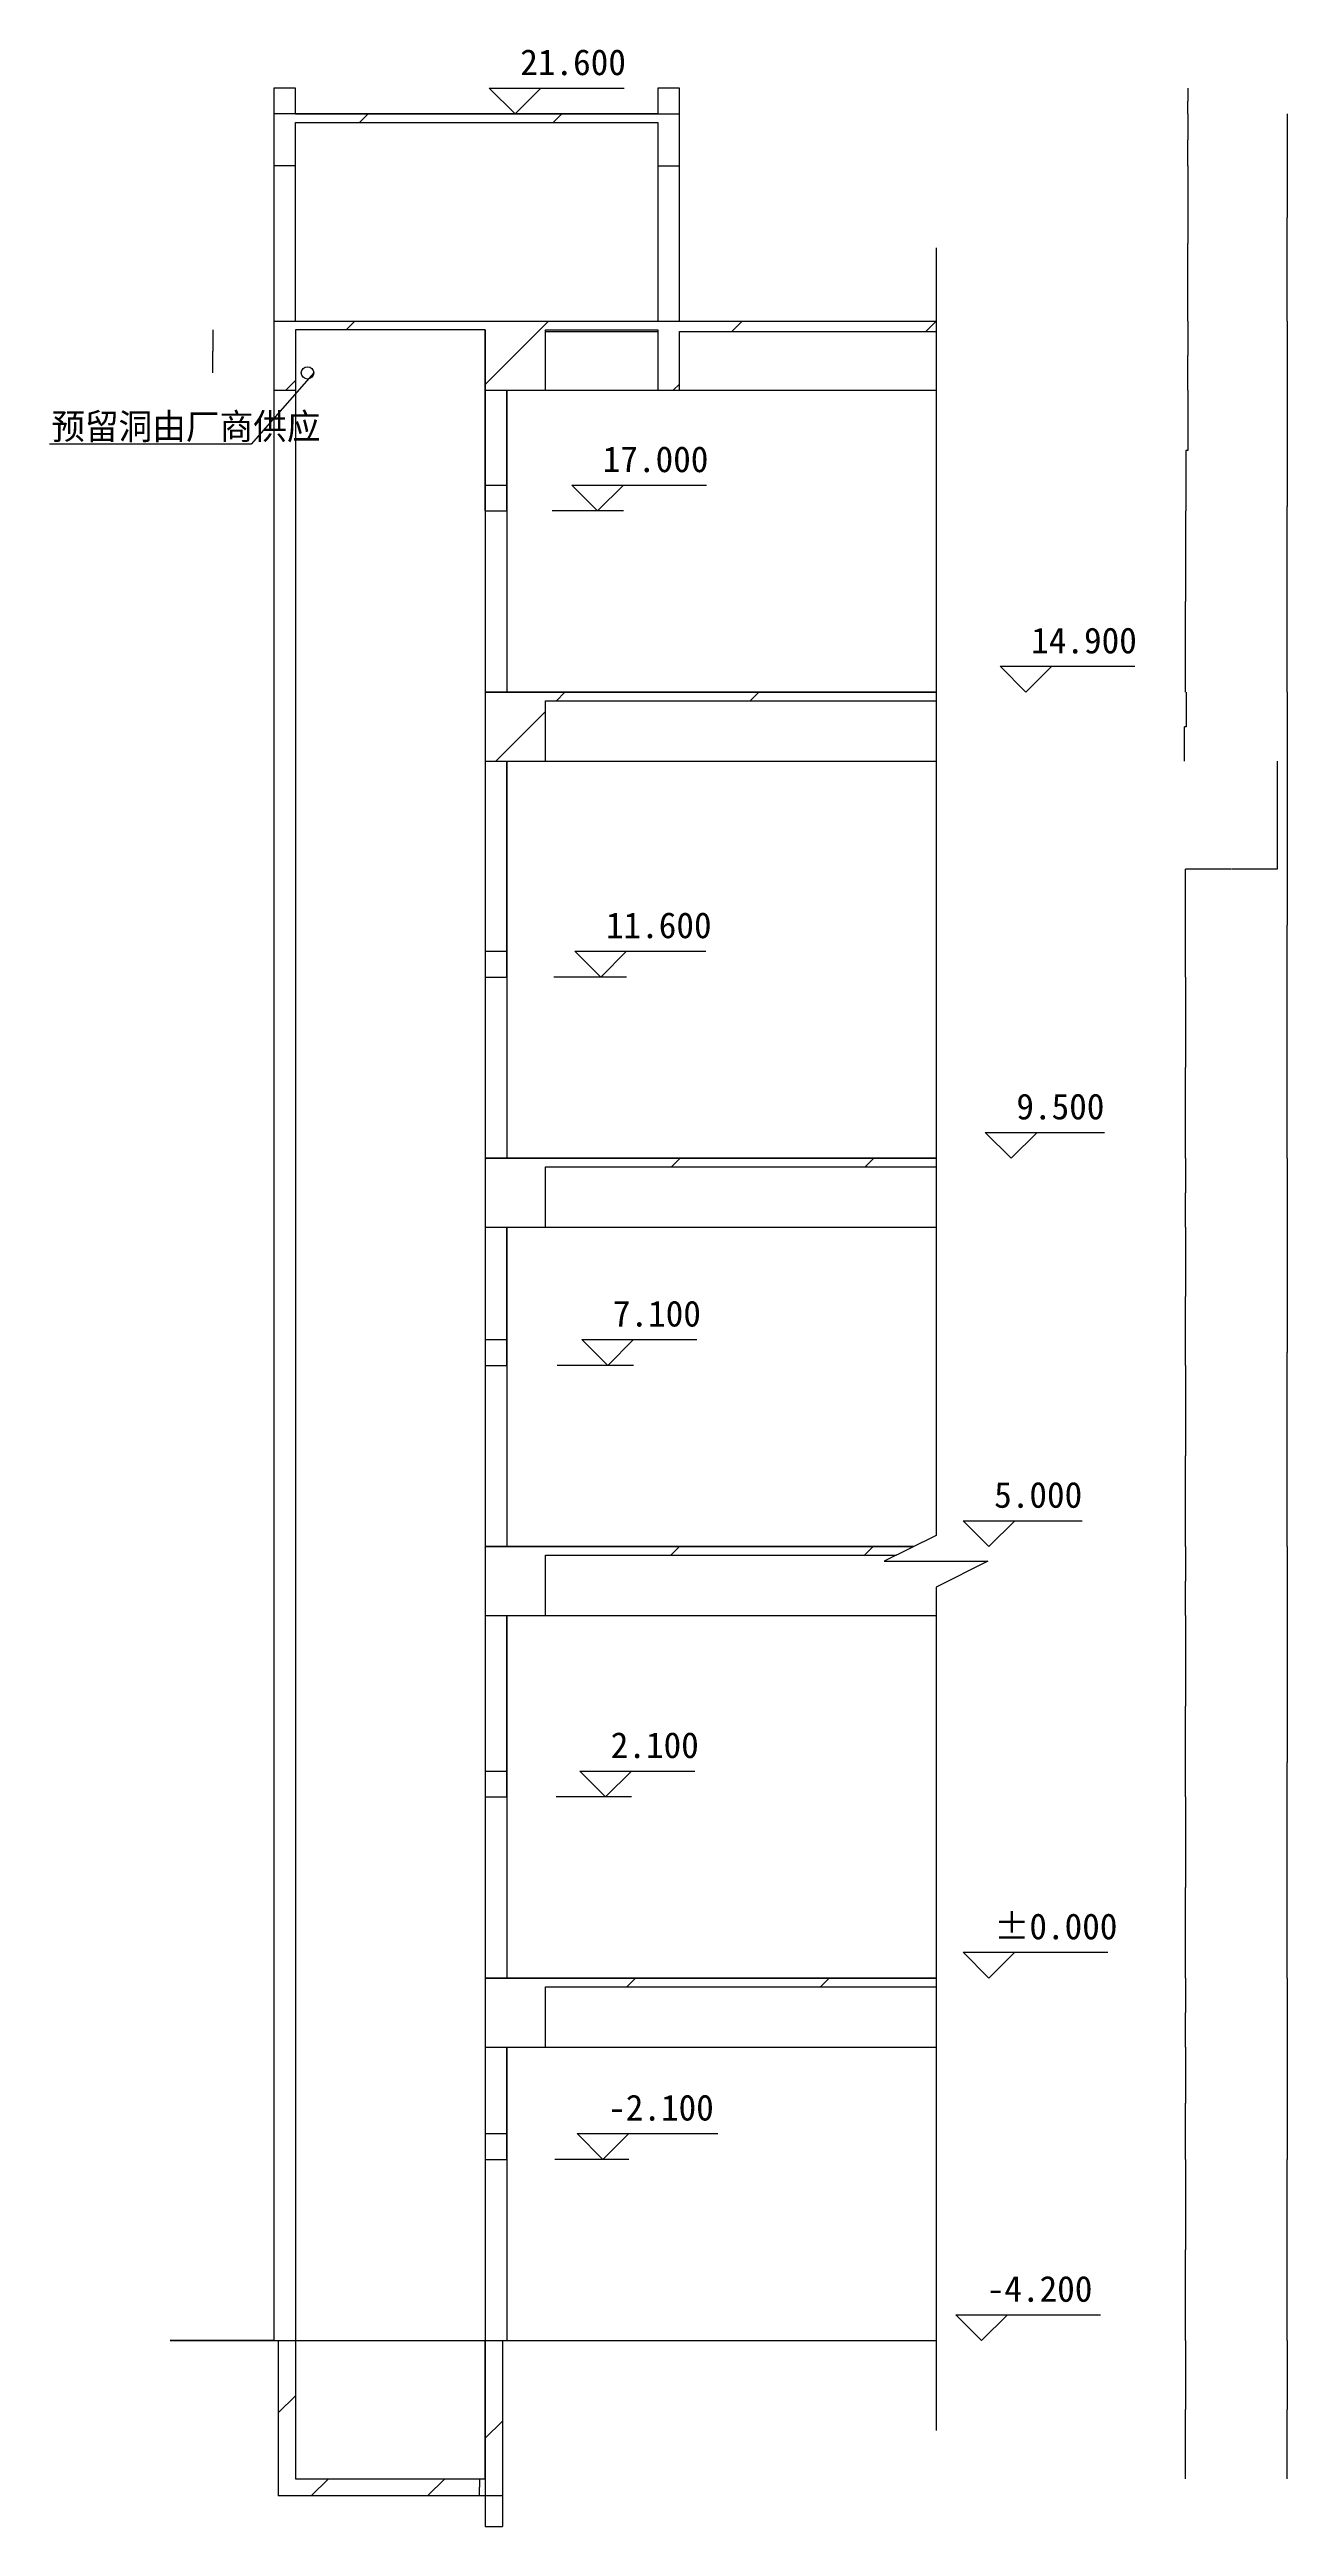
# Model space of a CAD drawing. Header units: metres. Extents: x -2299 to 12047, y -6354 to 22347.
import ezdxf

# ---------------------------------------------------------------- set-up
doc = ezdxf.new("R2010")
doc.units = ezdxf.units.M
for name, color, linetype in [('AXIS', 3, 'Continuous'), ('PUB_DIM', 3, 'Continuous'), ('STAIR', 2, 'Continuous'), ('WALL', 255, 'Continuous')]:
    doc.layers.add(name, color=color, linetype=linetype)
doc.dimstyles.get("Standard").update_dxf_attribs({"dimtxt": 2.5, "dimasz": 2.5, "dimexe": 1.25, "dimexo": 0.625, "dimtad": 1, "dimcen": 2.5, "dimazin": 3, "dimtfac": 1, "dimtmove": 0, "dimatfit": 3})
pattern_1 = [(45, (0, 0), (-1122.53, 1122.53), [])]
pattern_2 = [(45, (0, 0), (-673.52, 673.52), [])]

# ---------------------------------------------------------------- blocks, each defined once
blk = doc.blocks.new('*D1')
for p, q in [((10892.97, 21900), (10892.97, 21750)), ((10892.72, 21750), (10892.47, 21750)), ((10892.97, 21600), (10892.97, 21750)), ((10892.97, 21750), (10892.97, 21750)), ((10893.22, 21750), (10893.47, 21750))]:
    blk.add_line(p, q)
at = {"layer": 'Defpoints'}
for p in [(10892.97, 21900), (10892.97, 21750), (10892.97, 21600)]:
    blk.add_point(p, dxfattribs=at)
at = {"layer": 'AXIS', "insert": (10892.97, 21751.125), "char_height": 1, "attachment_point": 5}
blk.add_mtext('0', dxfattribs=at)
blk = doc.blocks.new('*D2')
for p, q in [((10892.97, 21600), (10892.97, 21300)), ((10892.72, 21300), (10892.47, 21300)), ((10892.97, 21000), (10892.97, 21300)), ((10892.97, 21300), (10892.97, 21300)), ((10893.22, 21300), (10893.47, 21300))]:
    blk.add_line(p, q)
at = {"layer": 'Defpoints'}
for p in [(10892.97, 21600), (10892.97, 21300), (10892.97, 21000)]:
    blk.add_point(p, dxfattribs=at)
at = {"layer": 'AXIS', "insert": (10892.97, 21301.125), "char_height": 1, "attachment_point": 5}
blk.add_mtext('0', dxfattribs=at)
blk = doc.blocks.new('*D3')
for p, q in [((10892.97, 21000), (10892.97, 20100)), ((10892.72, 20100), (10892.47, 20100)), ((10892.97, 19200), (10892.97, 20100)), ((10892.97, 20100), (10892.97, 20100)), ((10893.22, 20100), (10893.47, 20100))]:
    blk.add_line(p, q)
at = {"layer": 'Defpoints'}
for p in [(10892.97, 21000), (10892.97, 20100), (10892.97, 19200)]:
    blk.add_point(p, dxfattribs=at)
at = {"layer": 'AXIS', "insert": (10892.97, 20101.125), "char_height": 1, "attachment_point": 5}
blk.add_mtext('0', dxfattribs=at)
blk = doc.blocks.new('*D4')
for p, q in [((10892.97, 19200), (10892.97, 18800)), ((10892.72, 18800), (10892.47, 18800)), ((10892.97, 18400), (10892.97, 18800)), ((10892.97, 18800), (10892.97, 18800)), ((10893.22, 18800), (10893.47, 18800))]:
    blk.add_line(p, q)
at = {"layer": 'Defpoints'}
for p in [(10892.97, 19200), (10892.97, 18800), (10892.97, 18400)]:
    blk.add_point(p, dxfattribs=at)
at = {"layer": 'AXIS', "insert": (10892.97, 18801.125), "char_height": 1, "attachment_point": 5}
blk.add_mtext('0', dxfattribs=at)
blk = doc.blocks.new('*D5')
for p, q in [((10892.97, 18400), (10892.97, 17700)), ((10879.53, 17700), (10870.84, 17700)), ((10871.09, 17000), (10871.09, 17700)), ((10893.22, 17700), (10884.53, 17700))]:
    blk.add_line(p, q)
at = {"layer": 'Defpoints'}
for p in [(10892.97, 18400), (10892.97, 17700), (10871.09, 17000)]:
    blk.add_point(p, dxfattribs=at)
at = {"layer": 'AXIS', "insert": (10882.03, 17700), "char_height": 1, "attachment_point": 5}
blk.add_mtext('21,88', dxfattribs=at)
blk = doc.blocks.new('*D6')
for p, q in [((10867.06, 17000), (10867.06, 15950)), ((10866.81, 15950), (10866.56, 15950)), ((10867.06, 14900), (10867.06, 15950)), ((10867.06, 15950), (10867.06, 15950)), ((10867.31, 15950), (10867.56, 15950))]:
    blk.add_line(p, q)
at = {"layer": 'Defpoints'}
for p in [(10867.06, 17000), (10867.06, 15950), (10867.06, 14900)]:
    blk.add_point(p, dxfattribs=at)
at = {"layer": 'AXIS', "insert": (10867.06, 15951.125), "char_height": 1, "attachment_point": 5}
blk.add_mtext('0', dxfattribs=at)
blk = doc.blocks.new('*D7')
for p, q in [((10874.04, 14900), (10874.04, 14500)), ((10861.925, 14500), (10854.56, 14500)), ((10854.81, 14100), (10854.81, 14500)), ((10874.29, 14500), (10866.925, 14500))]:
    blk.add_line(p, q)
at = {"layer": 'Defpoints'}
for p in [(10874.04, 14900), (10874.04, 14500), (10854.81, 14100)]:
    blk.add_point(p, dxfattribs=at)
at = {"layer": 'AXIS', "insert": (10864.425, 14500), "char_height": 1, "attachment_point": 5}
blk.add_mtext('19,23', dxfattribs=at)
blk = doc.blocks.new('*D8')
for p, q in [((11928.92, 14100), (11928.92, 12850)), ((11394.49, 12850), (10866.81, 12850)), ((10867.06, 11600), (10867.06, 12850)), ((11929.17, 12850), (11401.49, 12850))]:
    blk.add_line(p, q)
at = {"layer": 'Defpoints'}
for p in [(11928.92, 14100), (11928.92, 12850), (10867.06, 11600)]:
    blk.add_point(p, dxfattribs=at)
at = {"layer": 'AXIS', "insert": (11397.99, 12850), "char_height": 1, "attachment_point": 5}
blk.add_mtext('1061,86', dxfattribs=at)
blk = doc.blocks.new('*D9')
for p, q in [((10867.06, 11600), (10867.06, 10550)), ((10866.81, 10550), (10866.56, 10550)), ((10867.06, 9500), (10867.06, 10550)), ((10867.06, 10550), (10867.06, 10550)), ((10867.31, 10550), (10867.56, 10550))]:
    blk.add_line(p, q)
at = {"layer": 'Defpoints'}
for p in [(10867.06, 11600), (10867.06, 10550), (10867.06, 9500)]:
    blk.add_point(p, dxfattribs=at)
at = {"layer": 'AXIS', "insert": (10867.06, 10551.125), "char_height": 1, "attachment_point": 5}
blk.add_mtext('0', dxfattribs=at)
blk = doc.blocks.new('*D10')
for p, q in [((10867.06, 9500), (10867.06, 9100)), ((10866.81, 9100), (10866.56, 9100)), ((10867.06, 8700), (10867.06, 9100)), ((10867.06, 9100), (10867.06, 9100)), ((10867.31, 9100), (10867.56, 9100))]:
    blk.add_line(p, q)
at = {"layer": 'Defpoints'}
for p in [(10867.06, 9500), (10867.06, 9100), (10867.06, 8700)]:
    blk.add_point(p, dxfattribs=at)
at = {"layer": 'AXIS', "insert": (10867.06, 9101.125), "char_height": 1, "attachment_point": 5}
blk.add_mtext('0', dxfattribs=at)
blk = doc.blocks.new('*D11')
for p, q in [((10867.06, 8700), (10867.06, 7900)), ((10866.81, 7900), (10866.56, 7900)), ((10867.06, 7100), (10867.06, 7900)), ((10867.06, 7900), (10867.06, 7900)), ((10867.31, 7900), (10867.56, 7900))]:
    blk.add_line(p, q)
at = {"layer": 'Defpoints'}
for p in [(10867.06, 8700), (10867.06, 7900), (10867.06, 7100)]:
    blk.add_point(p, dxfattribs=at)
at = {"layer": 'AXIS', "insert": (10867.06, 7901.125), "char_height": 1, "attachment_point": 5}
blk.add_mtext('0', dxfattribs=at)
blk = doc.blocks.new('*D12')
for p, q in [((10867.06, 7100), (10867.06, 6050)), ((10866.81, 6050), (10866.56, 6050)), ((10867.06, 5000), (10867.06, 6050)), ((10867.06, 6050), (10867.06, 6050)), ((10867.31, 6050), (10867.56, 6050))]:
    blk.add_line(p, q)
at = {"layer": 'Defpoints'}
for p in [(10867.06, 7100), (10867.06, 6050), (10867.06, 5000)]:
    blk.add_point(p, dxfattribs=at)
at = {"layer": 'AXIS', "insert": (10867.06, 6051.125), "char_height": 1, "attachment_point": 5}
blk.add_mtext('0', dxfattribs=at)
blk = doc.blocks.new('*D13')
for p, q in [((10867.06, 5000), (10867.06, 4600)), ((10866.81, 4600), (10866.56, 4600)), ((10867.06, 4200), (10867.06, 4600)), ((10867.06, 4600), (10867.06, 4600)), ((10867.31, 4600), (10867.56, 4600))]:
    blk.add_line(p, q)
at = {"layer": 'Defpoints'}
for p in [(10867.06, 5000), (10867.06, 4600), (10867.06, 4200)]:
    blk.add_point(p, dxfattribs=at)
at = {"layer": 'AXIS', "insert": (10867.06, 4601.125), "char_height": 1, "attachment_point": 5}
blk.add_mtext('0', dxfattribs=at)
blk = doc.blocks.new('*D14')
for p, q in [((10867.06, 4200), (10867.06, 3150)), ((10866.81, 3150), (10866.56, 3150)), ((10867.06, 2100), (10867.06, 3150)), ((10867.06, 3150), (10867.06, 3150)), ((10867.31, 3150), (10867.56, 3150))]:
    blk.add_line(p, q)
at = {"layer": 'Defpoints'}
for p in [(10867.06, 4200), (10867.06, 3150), (10867.06, 2100)]:
    blk.add_point(p, dxfattribs=at)
at = {"layer": 'AXIS', "insert": (10867.06, 3151.125), "char_height": 1, "attachment_point": 5}
blk.add_mtext('0', dxfattribs=at)
blk = doc.blocks.new('*D15')
for p, q in [((10867.06, 2100), (10867.06, 1050)), ((10866.81, 1050), (10866.56, 1050)), ((10867.06, 0), (10867.06, 1050)), ((10867.06, 1050), (10867.06, 1050)), ((10867.31, 1050), (10867.56, 1050))]:
    blk.add_line(p, q)
at = {"layer": 'Defpoints'}
for p in [(10867.06, 2100), (10867.06, 1050), (10867.06, 0)]:
    blk.add_point(p, dxfattribs=at)
at = {"layer": 'AXIS', "insert": (10867.06, 1051.125), "char_height": 1, "attachment_point": 5}
blk.add_mtext('0', dxfattribs=at)
blk = doc.blocks.new('*D16')
for p, q in [((10867.06, 0), (10867.06, -400)), ((10866.81, -400), (10866.56, -400)), ((10867.06, -800), (10867.06, -400)), ((10867.06, -400), (10867.06, -400)), ((10867.31, -400), (10867.56, -400))]:
    blk.add_line(p, q)
at = {"layer": 'Defpoints'}
for p in [(10867.06, 0), (10867.06, -400), (10867.06, -800)]:
    blk.add_point(p, dxfattribs=at)
at = {"layer": 'AXIS', "insert": (10867.06, -398.875), "char_height": 1, "attachment_point": 5}
blk.add_mtext('0', dxfattribs=at)
blk = doc.blocks.new('*D17')
for p, q in [((10867.06, -800), (10867.06, -1450)), ((10866.81, -1450), (10866.56, -1450)), ((10867.06, -2100), (10867.06, -1450)), ((10867.06, -1450), (10867.06, -1450)), ((10867.31, -1450), (10867.56, -1450))]:
    blk.add_line(p, q)
at = {"layer": 'Defpoints'}
for p in [(10867.06, -800), (10867.06, -1450), (10867.06, -2100)]:
    blk.add_point(p, dxfattribs=at)
at = {"layer": 'AXIS', "insert": (10867.06, -1448.875), "char_height": 1, "attachment_point": 5}
blk.add_mtext('0', dxfattribs=at)
blk = doc.blocks.new('*D18')
for p, q in [((10867.06, -2100), (10867.06, -3150)), ((10866.81, -3150), (10866.56, -3150)), ((10867.06, -4200), (10867.06, -3150)), ((10867.06, -3150), (10867.06, -3150)), ((10867.31, -3150), (10867.56, -3150))]:
    blk.add_line(p, q)
at = {"layer": 'Defpoints'}
for p in [(10867.06, -2100), (10867.06, -3150), (10867.06, -4200)]:
    blk.add_point(p, dxfattribs=at)
at = {"layer": 'AXIS', "insert": (10867.06, -3148.875), "char_height": 1, "attachment_point": 5}
blk.add_mtext('0', dxfattribs=at)
blk = doc.blocks.new('*D19')
for p, q in [((10867.06, -4200), (10867.06, -5000)), ((10866.81, -5000), (10866.56, -5000)), ((10867.06, -5800), (10867.06, -5000)), ((10867.06, -5000), (10867.06, -5000)), ((10867.31, -5000), (10867.56, -5000))]:
    blk.add_line(p, q)
at = {"layer": 'Defpoints'}
for p in [(10867.06, -4200), (10867.06, -5000), (10867.06, -5800)]:
    blk.add_point(p, dxfattribs=at)
at = {"layer": 'AXIS', "insert": (10867.06, -4998.875), "char_height": 1, "attachment_point": 5}
blk.add_mtext('0', dxfattribs=at)
blk = doc.blocks.new('*D20')
for p, q in [((12043.43, -4200), (12043.43, -5000)), ((12043.18, -5000), (12042.93, -5000)), ((12043.43, -5800), (12043.43, -5000)), ((12043.43, -5000), (12043.43, -5000)), ((12043.68, -5000), (12043.93, -5000))]:
    blk.add_line(p, q)
at = {"layer": 'Defpoints'}
for p in [(12043.43, -4200), (12043.43, -5000), (12043.43, -5800)]:
    blk.add_point(p, dxfattribs=at)
at = {"layer": 'AXIS', "insert": (12043.43, -4998.875), "char_height": 1, "attachment_point": 5}
blk.add_mtext('0', dxfattribs=at)
blk = doc.blocks.new('*D21')
for p, q in [((12043.43, 0), (12043.43, -2100)), ((12043.18, -2100), (12042.93, -2100)), ((12043.43, -4200), (12043.43, -2100)), ((12043.43, -2100), (12043.43, -2100)), ((12043.68, -2100), (12043.93, -2100))]:
    blk.add_line(p, q)
at = {"layer": 'Defpoints'}
for p in [(12043.43, 0), (12043.43, -2100), (12043.43, -4200)]:
    blk.add_point(p, dxfattribs=at)
at = {"layer": 'AXIS', "insert": (12043.43, -2098.875), "char_height": 1, "attachment_point": 5}
blk.add_mtext('0', dxfattribs=at)
blk = doc.blocks.new('*D22')
for p, q in [((12043.43, 5000), (12043.43, 2500)), ((12043.18, 2500), (12042.93, 2500)), ((12043.43, 0), (12043.43, 2500)), ((12043.43, 2500), (12043.43, 2500)), ((12043.68, 2500), (12043.93, 2500))]:
    blk.add_line(p, q)
at = {"layer": 'Defpoints'}
for p in [(12043.43, 5000), (12043.43, 2500), (12043.43, 0)]:
    blk.add_point(p, dxfattribs=at)
at = {"layer": 'AXIS', "insert": (12043.43, 2501.125), "char_height": 1, "attachment_point": 5}
blk.add_mtext('0', dxfattribs=at)
blk = doc.blocks.new('*D23')
for p, q in [((12043.43, 9500), (12043.43, 7250)), ((12043.18, 7250), (12042.93, 7250)), ((12043.43, 5000), (12043.43, 7250)), ((12043.43, 7250), (12043.43, 7250)), ((12043.68, 7250), (12043.93, 7250))]:
    blk.add_line(p, q)
at = {"layer": 'Defpoints'}
for p in [(12043.43, 9500), (12043.43, 7250), (12043.43, 5000)]:
    blk.add_point(p, dxfattribs=at)
at = {"layer": 'AXIS', "insert": (12043.43, 7251.125), "char_height": 1, "attachment_point": 5}
blk.add_mtext('0', dxfattribs=at)
blk = doc.blocks.new('*D24')
for p, q in [((12043.43, 14900), (12043.43, 12200)), ((12043.18, 12200), (12042.93, 12200)), ((12043.43, 9500), (12043.43, 12200)), ((12043.43, 12200), (12043.43, 12200)), ((12043.68, 12200), (12043.93, 12200))]:
    blk.add_line(p, q)
at = {"layer": 'Defpoints'}
for p in [(12043.43, 14900), (12043.43, 12200), (12043.43, 9500)]:
    blk.add_point(p, dxfattribs=at)
at = {"layer": 'AXIS', "insert": (12043.43, 12201.125), "char_height": 1, "attachment_point": 5}
blk.add_mtext('0', dxfattribs=at)
blk = doc.blocks.new('*D25')
for p, q in [((12043.43, 19200), (12043.43, 17050)), ((12043.18, 17050), (12042.93, 17050)), ((12043.43, 14900), (12043.43, 17050)), ((12043.43, 17050), (12043.43, 17050)), ((12043.68, 17050), (12043.93, 17050))]:
    blk.add_line(p, q)
at = {"layer": 'Defpoints'}
for p in [(12043.43, 19200), (12043.43, 17050), (12043.43, 14900)]:
    blk.add_point(p, dxfattribs=at)
at = {"layer": 'AXIS', "insert": (12043.43, 17051.125), "char_height": 1, "attachment_point": 5}
blk.add_mtext('4200~4800', dxfattribs=at)
blk = doc.blocks.new('*D26')
for p, q in [((12043.43, 21600), (12043.43, 20400)), ((12043.18, 20400), (12042.93, 20400)), ((12043.43, 19200), (12043.43, 20400)), ((12043.43, 20400), (12043.43, 20400)), ((12043.68, 20400), (12043.93, 20400))]:
    blk.add_line(p, q)
at = {"layer": 'Defpoints'}
for p in [(12043.43, 21600), (12043.43, 20400), (12043.43, 19200)]:
    blk.add_point(p, dxfattribs=at)
at = {"layer": 'AXIS', "insert": (12043.43, 20401.125), "char_height": 1, "attachment_point": 5}
blk.add_mtext('0', dxfattribs=at)
blk = doc.blocks.new('*D27')
for p, q in [((2685.03, -5900), (2684.78, -5900)), ((2685.28, -5800), (2685.28, -5900)), ((2685.28, -6000), (2685.28, -5900)), ((2685.28, -5900), (2685.28, -5900)), ((2685.53, -5900), (2685.78, -5900))]:
    blk.add_line(p, q)
at = {"layer": 'Defpoints'}
for p in [(2685.28, -5800), (2685.28, -5900), (2685.28, -6000)]:
    blk.add_point(p, dxfattribs=at)
at = {"layer": 'AXIS', "insert": (2685.28, -5898.875), "char_height": 1, "attachment_point": 5}
blk.add_mtext('0', dxfattribs=at)
blk = doc.blocks.new('*D28')
for p, q in [((2750, -5735.28), (2750, -6352.85)), ((2950, -5735.28), (2950, -6352.85)), ((2750.25, -6352.85), (2848.5, -6352.85)), ((2851.5, -6352.85), (2949.75, -6352.85))]:
    blk.add_line(p, q)
at = {"layer": 'Defpoints'}
for p in [(2750, -5735.28), (2950, -5735.28), (2750, -6352.85)]:
    blk.add_point(p, dxfattribs=at)
at = {"layer": 'AXIS', "insert": (2850, -6352.85), "char_height": 1, "attachment_point": 5}
blk.add_mtext('200', dxfattribs=at)
blk = doc.blocks.new('*D29')
for p, q in [((-404.42, 19100), (-404.42, 18850)), ((-404.67, 18850), (-404.92, 18850)), ((-404.42, 18600), (-404.42, 18850)), ((-404.42, 18850), (-404.42, 18850)), ((-404.17, 18850), (-403.92, 18850))]:
    blk.add_line(p, q)
at = {"layer": 'Defpoints'}
for p in [(-404.42, 19100), (-404.42, 18850), (-404.42, 18600)]:
    blk.add_point(p, dxfattribs=at)
at = {"layer": 'AXIS', "insert": (-404.42, 18851.125), "char_height": 1, "attachment_point": 5}
blk.add_mtext('0', dxfattribs=at)

msp = doc.modelspace()

# ---------------------------------------------------------------- hatches: boundary and pattern name
at = {"layer": 'WALL'}
h = msp.add_hatch(dxfattribs=at)
h.set_pattern_fill('AN31C', scale=500)
h.set_pattern_definition(pattern_1)
h.paths.add_polyline_path([(4750, 21000), (5000, 21000), (5000, 21600), (4750, 21600), (550, 21600), (300, 21600), (300, 21000), (550, 21000), (550, 21500), (4750, 21500)])
h = msp.add_hatch(dxfattribs=at)
h.set_pattern_fill('AN31C', scale=500)
h.set_pattern_definition(pattern_1)
h.paths.add_polyline_path([(300, 19200), (300, 18400), (550, 18400), (550, 19100), (2750, 19100), (2750, 18400), (3450, 18400), (3450, 19100), (4750, 19100), (4750, 18400), (5000, 18400), (5000, 19080), (7975, 19080), (7975, 19200), (5000, 19200), (3450, 19200)])
h = msp.add_hatch(dxfattribs=at)
h.set_pattern_fill('AN31C', scale=300)
h.set_pattern_definition(pattern_2)
h.paths.add_polyline_path([(3000, 17300), (2750, 17300), (2750, 17000), (3000, 17000)])
h = msp.add_hatch(dxfattribs=at)
h.set_pattern_fill('AN31C', scale=500)
h.set_pattern_definition(pattern_1)
h.paths.add_polyline_path([(3450, 14800), (7975, 14800), (7975, 14900), (2750, 14900), (2750, 14100), (3450, 14100)])
h = msp.add_hatch(dxfattribs=at)
h.set_pattern_fill('AN31C', scale=300)
h.set_pattern_definition(pattern_2)
h.paths.add_polyline_path([(3000, 11900), (2750, 11900), (2750, 11600), (3000, 11600)])
h = msp.add_hatch(dxfattribs=at)
h.set_pattern_fill('AN31C', scale=500)
h.set_pattern_definition(pattern_1)
h.paths.add_polyline_path([(3450, 8700), (3450, 9400), (7975, 9400), (7975, 9500), (2750, 9500), (2750, 8700)])
h = msp.add_hatch(dxfattribs=at)
h.set_pattern_fill('AN31C', scale=300)
h.set_pattern_definition(pattern_2)
h.paths.add_polyline_path([(3000, 7400), (2750, 7400), (2750, 7100), (3000, 7100)])
h = msp.add_hatch(dxfattribs=at)
h.set_pattern_fill('AN31C', scale=500)
h.set_pattern_definition(pattern_1)
h.paths.add_polyline_path([(3450, 4900), (7514.72, 4900), (7714.72, 5000), (2750, 5000), (2750, 4200), (3450, 4200)])
h = msp.add_hatch(dxfattribs=at)
h.set_pattern_fill('AN31C', scale=300)
h.set_pattern_definition(pattern_2)
h.paths.add_polyline_path([(3000, 2400), (2750, 2400), (2750, 2100), (3000, 2100)])
h = msp.add_hatch(dxfattribs=at)
h.set_pattern_fill('AN31C', scale=500)
h.set_pattern_definition(pattern_1)
h.paths.add_polyline_path([(3450, -100), (7975, -100), (7975, 0), (2750, 0), (2750, -800), (3450, -800)])
h = msp.add_hatch(dxfattribs=at)
h.set_pattern_fill('AN31C', scale=300)
h.set_pattern_definition(pattern_2)
h.paths.add_polyline_path([(3000, -1800), (2750, -1800), (2750, -2100), (3000, -2100)])
h = msp.add_hatch(dxfattribs=at)
h.set_pattern_fill('AN31C', scale=300)
h.set_pattern_definition(pattern_2)
h.paths.add_polyline_path([(2950, -4200), (2750, -4200), (2750, -5800), (550, -5800), (550, -4200), (350, -4200), (350, -6000), (2950, -6000)])

# ---------------------------------------------------------------- linework, layer by layer
at = {"layer": 'AXIS'}
for p, q in [((762.52, 18600), (37.03, 17775.64)), ((762.52, 18600), (762.52, 18600)), ((37.03, 17775.64), (-2298.53, 17775.64)), ((550, -4200), (550, -5800))]:
    msp.add_line(p, q, dxfattribs=at)
at = {"layer": 'PUB_DIM'}
for p, q in [((3096.51, 21600), (2796.51, 21900)), ((2796.51, 21900), (3396.51, 21900)), ((3396.51, 21900), (3096.51, 21600)), ((3096.51, 21900), (4359.36, 21900)), ((4052.19, 17000), (3752.19, 17300)), ((3752.19, 17300), (4352.19, 17300)), ((4352.19, 17300), (4052.19, 17000)), ((4052.19, 17300), (5315.05, 17300)), ((4352.19, 17000), (3526.09, 17000)), ((9016.86, 14900), (8716.86, 15200)), ((8716.86, 15200), (9316.86, 15200)), ((9316.86, 15200), (9016.86, 14900)), ((9016.86, 15200), (10279.72, 15200)), ((4088.89, 11600), (3788.89, 11900)), ((3788.89, 11900), (4388.89, 11900)), ((4388.89, 11900), (4088.89, 11600)), ((4088.89, 11900), (5306.03, 11900)), ((4388.89, 11600), (3544.45, 11600)), ((8845.25, 9500), (8545.25, 9800)), ((8545.25, 9800), (9145.25, 9800)), ((9145.25, 9800), (8845.25, 9500)), ((8845.25, 9800), (9925.25, 9800)), ((4169.47, 7100), (3869.47, 7400)), ((3869.47, 7400), (4469.47, 7400)), ((4469.47, 7400), (4169.47, 7100)), ((4169.47, 7400), (5203.75, 7400)), ((4469.47, 7100), (3584.73, 7100)), ((8587.85, 5000), (8287.85, 5300)), ((8287.85, 5300), (8887.85, 5300)), ((8887.85, 5300), (8587.85, 5000)), ((8587.85, 5300), (9667.85, 5300)), ((4144.79, 2100), (3844.79, 2400)), ((3844.79, 2400), (4444.79, 2400)), ((4444.79, 2400), (4144.79, 2100)), ((4144.79, 2400), (5179.08, 2400)), ((4444.79, 2100), (3572.4, 2100)), ((8587.85, 0), (8287.85, 300)), ((8287.85, 300), (8887.85, 300)), ((8887.85, 300), (8587.85, 0)), ((8587.85, 300), (9964.99, 300)), ((4114.57, -2100), (3814.57, -1800)), ((3814.57, -1800), (4414.57, -1800)), ((4414.57, -1800), (4114.57, -2100)), ((4114.57, -1800), (5446, -1800)), ((4414.57, -2100), (3556.93, -2100)), ((8502.05, -4200), (8202.05, -3900)), ((8202.05, -3900), (8802.05, -3900)), ((8802.05, -3900), (8502.05, -4200)), ((8502.05, -3900), (9879.19, -3900))]:
    msp.add_line(p, q, dxfattribs=at)
at = {"layer": 'STAIR'}
for p, q in [((7975, 20050.39), (7975, 5130.14)), ((7975, 5130.14), (7375, 4830.14)), ((7375, 4830.14), (8575, 4830.14)), ((8575, 4830.14), (7975, 4530.14)), ((7975, 4530.14), (7975, -5239.72))]:
    msp.add_line(p, q, dxfattribs=at)
at = {"layer": 'WALL'}
for p, q in [((550, 21600), (5000, 21600)), ((550, 19200), (5000, 19200)), ((2750, 19100), (2750, -5800)), ((3450, 19200), (7975, 19200)), ((3450, 19080), (4750, 19080)), ((5000, 19080), (7975, 19080)), ((3000, 18400), (3000, 14900)), ((3450, 18400), (7975, 18400)), ((2750, 17300), (3000, 17300)), ((2750, 17000), (3000, 17000)), ((2750, 14900), (7975, 14900)), ((2750, 14100), (7975, 14100)), ((3000, 14100), (3000, 9500)), ((2750, 11900), (3000, 11900)), ((2750, 11900), (3000, 11900)), ((2750, 11600), (3000, 11600)), ((2750, 11600), (3000, 11600)), ((2750, 9500), (7975, 9500)), ((3450, 9400), (7975, 9400)), ((2750, 8700), (7975, 8700)), ((3000, 8700), (3000, 5000)), ((2750, 7400), (3000, 7400)), ((2750, 7400), (3000, 7400)), ((2750, 7100), (3000, 7100)), ((2750, 7100), (3000, 7100)), ((2750, 5000), (7714.72, 5000)), ((2750, 4200), (7975, 4200)), ((3000, 4200), (3000, 0)), ((2750, 2400), (3000, 2400)), ((2750, 2400), (3000, 2400)), ((2750, 2100), (3000, 2100)), ((2750, 2100), (3000, 2100)), ((2750, 0), (7975, 0)), ((2750, -800), (7975, -800)), ((3000, -800), (3000, -4200)), ((2750, -1800), (3000, -1800)), ((2750, -1800), (3000, -1800)), ((2750, -2100), (3000, -2100)), ((2750, -2100), (3000, -2100)), ((-900, -4200), (7975, -4200)), ((350, -4200), (350, -6000)), ((2950, -4200), (2950, -6000)), ((2950, -6000), (350, -6000))]:
    msp.add_line(p, q, dxfattribs=at)
for points in [[(5000, 19200), (5000, 21900), (4750, 21900), (4750, 21600), (550, 21600), (550, 21900), (300, 21900), (300, -4200), (-900, -4200)], [(550, 21600), (300, 21600)], [(4750, 21600), (5000, 21600)], [(550, 19200), (550, 21500), (4750, 21500), (4750, 19200)], [(550, 21000), (300, 21000)], [(4750, 21000), (5000, 21000)], [(300, 19200), (5000, 19200)], [(2750, 17000), (2750, 19100), (550, 19100), (550, -5800)], [(2750, 18400), (3450, 18400), (3450, 19100), (4750, 19100), (4750, 18400), (5000, 18400), (5000, 19080)], [(5000, 19200), (7975, 19200)], [(5000, 19080), (7975, 19080)], [(300, 18400), (550, 18400)], [(2750, 17000), (3000, 17000), (3000, 18400)], [(2750, 17300), (3000, 17300)], [(7975, 14900), (2750, 14900), (2750, 14100), (3450, 14100), (3450, 14800), (7975, 14800)], [(2750, 14100), (2750, 11600), (3000, 11600), (3000, 14100)], [(2750, 11900), (3000, 11900)], [(7975, 9500), (2750, 9500), (2750, 8700), (3450, 8700), (3450, 9400), (7975, 9400)], [(2750, 8700), (2750, 7100), (3000, 7100), (3000, 8700)], [(2750, 7400), (3000, 7400)], [(7714.72, 5000), (2750, 5000), (2750, 4200), (3450, 4200), (3450, 4900), (7514.72, 4900)], [(2750, 4200), (2750, 2100), (3000, 2100), (3000, 4200)], [(2750, 2400), (3000, 2400)], [(7975, 0), (2750, 0), (2750, -800), (3450, -800), (3450, -100), (7975, -100)], [(2750, -800), (2750, -2100), (3000, -2100), (3000, -800)], [(2750, -1800), (3000, -1800)], [(550, -5800), (2750, -5800), (2750, -4200), (7975, -4200)]]:
    msp.add_lwpolyline(points, dxfattribs=at)
msp.add_circle((690.81, 18600), 71.7, dxfattribs=at)

# ---------------------------------------------------------------- texts
at = {"layer": 'AXIS'}
msp.add_text('预留洞由厂商供应', height=300, dxfattribs=at).set_placement((-2278.18, 17829.83))
at = {"layer": 'PUB_DIM'}
for s, p in [('21.600', (3156.51, 22050)), ('17.000', (4112.19, 17450)), ('14.900', (9076.86, 15350)), ('11.600', (4148.89, 12050)), ('9.500', (8905.25, 9950)), ('7.100', (4229.47, 7550)), ('5.000', (8647.85, 5450)), ('2.100', (4204.79, 2550)), ('%%p0.000', (8647.85, 450)), ('-2.100', (4174.57, -1650)), ('-4.200', (8562.05, -3750))]:
    msp.add_text(s, height=300, dxfattribs=at).set_placement(p)

# ---------------------------------------------------------------- dimensions: what is measured, and where the dimension line sits
at = {"layer": 'AXIS'}
for base, p1, p2, picture, middle in [((10892.97, 21750), (10892.97, 21900), (10892.97, 21600), '*D1', (10892.97, 21751.125)), ((10892.97, 21300), (10892.97, 21600), (10892.97, 21000), '*D2', (10892.97, 21301.125)), ((12043.43, 20400), (12043.43, 19200), (12043.43, 21600), '*D26', (12043.43, 20401.125)), ((10892.97, 20100), (10892.97, 21000), (10892.97, 19200), '*D3', (10892.97, 20101.125)), ((-404.42, 18850), (-404.42, 18600), (-404.42, 19100), '*D29', (-404.42, 18851.125)), ((10892.97, 18800), (10892.97, 19200), (10892.97, 18400), '*D4', (10892.97, 18801.125)), ((10892.97, 17700), (10892.97, 18400), (10871.09, 17000), '*D5', (10882.03, 17700)), ((10867.06, 15950), (10867.06, 17000), (10867.06, 14900), '*D6', (10867.06, 15951.125)), ((10874.04, 14500), (10874.04, 14900), (10854.81, 14100), '*D7', (10864.425, 14500)), ((12043.43, 12200), (12043.43, 9500), (12043.43, 14900), '*D24', (12043.43, 12201.125)), ((11928.92, 12850), (11928.92, 14100), (10867.06, 11600), '*D8', (11397.99, 12850)), ((10867.06, 10550), (10867.06, 11600), (10867.06, 9500), '*D9', (10867.06, 10551.125)), ((10867.06, 9100), (10867.06, 9500), (10867.06, 8700), '*D10', (10867.06, 9101.125)), ((12043.43, 7250), (12043.43, 5000), (12043.43, 9500), '*D23', (12043.43, 7251.125)), ((10867.06, 7900), (10867.06, 8700), (10867.06, 7100), '*D11', (10867.06, 7901.125)), ((10867.06, 6050), (10867.06, 7100), (10867.06, 5000), '*D12', (10867.06, 6051.125)), ((10867.06, 4600), (10867.06, 5000), (10867.06, 4200), '*D13', (10867.06, 4601.125)), ((12043.43, 2500), (12043.43, 0), (12043.43, 5000), '*D22', (12043.43, 2501.125)), ((10867.06, 3150), (10867.06, 4200), (10867.06, 2100), '*D14', (10867.06, 3151.125)), ((10867.06, 1050), (10867.06, 2100), (10867.06, 0), '*D15', (10867.06, 1051.125)), ((10867.06, -400), (10867.06, 0), (10867.06, -800), '*D16', (10867.06, -398.875)), ((12043.43, -2100), (12043.43, -4200), (12043.43, 0), '*D21', (12043.43, -2098.875)), ((10867.06, -1450), (10867.06, -800), (10867.06, -2100), '*D17', (10867.06, -1448.875)), ((10867.06, -3150), (10867.06, -2100), (10867.06, -4200), '*D18', (10867.06, -3148.875)), ((10867.06, -5000), (10867.06, -4200), (10867.06, -5800), '*D19', (10867.06, -4998.875)), ((12043.43, -5000), (12043.43, -5800), (12043.43, -4200), '*D20', (12043.43, -4998.875)), ((2750, -6352.85), (2750, -5735.28), (2950, -5735.28), '*D28', (2850, -6352.85)), ((2685.28, -5900), (2685.28, -5800), (2685.28, -6000), '*D27', (2685.28, -5898.875))]:
    dim = msp.add_linear_dim(base=base, p1=p1, p2=p2, dimstyle='Standard', dxfattribs=at)
    dim.commit()
    dim.dimension.update_dxf_attribs({"geometry": picture, "text_midpoint": middle})
dim = msp.add_linear_dim(base=(12043.43, 17050), p1=(12043.43, 14900), p2=(12043.43, 19200), text='4200~4800', dimstyle='Standard', dxfattribs=at)
dim.commit()
dim.dimension.update_dxf_attribs({"geometry": '*D25', "text_midpoint": (12043.43, 17051.125)})

doc.saveas('drawing.dxf')
